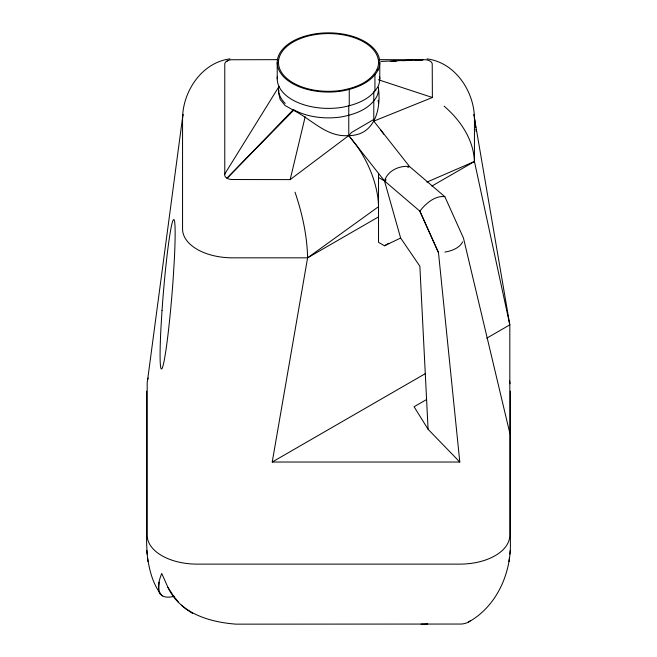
<?xml version="1.0" encoding="UTF-8"?>
<svg xmlns="http://www.w3.org/2000/svg" width="657" height="657" viewBox="0 0 657 657"><rect width="100%" height="100%" fill="white"/><g stroke="black" fill="none" stroke-linecap="round" stroke-linejoin="round"><path stroke-width="0.99" d="M468.581 622.007C496.363 606.633 511.089 573.733 510.399 542.781L510.399 391.145M378.522 216.884L307.599 257.831L232.57 257.831A50.022 28.875 0 0 1 182.556 228.948L182.556 118.186C182.868 91.2 201.945 62.423 230.016 58.875M470.56 620.52A12.426 7.17 0 0 1 461.419 624.043L235.945 624.15C209.476 622.113 180.026 613.441 167.946 587.374L161.729 573.462C156.563 585.872 155.717 601.007 174.228 596.285M509.84 554.097L510.267 550.303M509.011 561.538L509.43 557.785M159.076 582.25L158.748 590.602M147.611 379.869L182.983 114.417A50.022 28.875 0 0 0 182.556 118.186M378.522 88.999C381.15 109.85 374.252 135.687 348.768 135.564C327.03 137.543 312.231 119.886 294.508 110.852L294.122 110.631M378.522 177.489L384.493 180.938L419.864 211.16L438.465 252.518L459.801 462.027L272.228 462.027L307.599 257.831C307.123 235.444 302.228 213.328 295.018 192.197M278.905 90.461L278.478 92.415L280.186 99.56L285.179 105.572L292.365 109.62M277.903 59.656L231.543 59.746A7.859 4.533 0 0 0 227.79 60.649L226.337 61.487A7.859 4.533 0 0 0 224.776 63.655L224.776 175.608A7.859 4.533 0 0 0 231.543 179.517L290.172 179.607L305.201 116.683M509.816 433.152L463.464 238.056L444.871 196.722L409.5 166.5C399.275 165.367 387.745 170.639 384.493 180.938L400.63 238.031L419.864 266.192L428.093 429.284L459.801 462.027M224.62 174.22L279.11 86.354M290.172 179.607L348.768 135.564L351.487 132.5L373.652 119.541L373.784 121.126L409.5 166.5L407.833 167.461M292.973 110.031L227.01 178.228L293.556 110.343M307.599 257.831L378.522 206.676A75.415 43.543 60 0 0 357.038 146.174L348.768 135.564L348.768 105.958M226.337 61.487L227.79 60.649M386.16 179.977L384.493 180.938L348.768 135.564M431.895 186.071L474.444 161.499L474.444 118.186C474.132 91.2 455.055 62.423 426.984 58.875M378.522 173.349L378.522 242.318L384.493 245.767L388.804 243.279M272.228 462.027L425.596 373.48M486.763 338.166L509.816 324.862L474.444 118.186A50.022 28.875 0 0 0 474.017 114.417L475.783 127.639M426.294 399.694L414.074 406.749L428.093 429.284M384.493 245.767L400.63 238.031M426.853 182.129L474.444 161.499C473.582 139.547 460.343 120.026 444.075 106.138M379.097 59.656L425.457 59.746A7.859 4.533 0 0 1 432.224 63.655L432.38 97.507L373.784 121.126L373.784 91.52M420.012 60.132L423.051 59.656L381.076 61.429M438.408 252.526L419.864 211.16A32.398 18.708 -60 0 1 444.871 196.722M390.348 61.429L396.483 61.093M402.618 60.764L411.808 60.263M414.879 60.099L423.051 59.656M378.317 79.719L432.38 97.507M192.616 613.449L186.103 609.138L181.463 605.163M147.57 557.785C149.55 571.196 153.336 585.625 162.336 595.973M178.277 601.878L173.776 596.326L167.946 587.374M380.805 130.045L382.046 131.737A75.415 43.543 60 0 1 383.688 134.151M159.208 592.318L160.259 594.224M385.429 178.581L385.659 179.394M474.444 161.499L509.816 324.862L509.816 535.25A50.022 28.875 0 0 1 459.801 564.125L197.199 564.125A50.022 28.875 0 0 1 147.184 535.25L147.184 383.639A50.022 28.875 0 0 1 148.145 378.005M475.939 129.372L476.21 131.408M509.545 381.61L509.816 383.639A50.022 28.875 0 0 0 509.577 380.814M378.153 100.258L378.522 103.133M146.601 391.145L146.601 542.781L147.16 554.097M146.733 550.303L147.989 561.538M379.779 62.456L379.779 78.791M374.933 74.438L374.933 90.773M349.253 89.262L349.253 105.605M277.221 62.456L277.221 78.791M462.635 241.809A24.933 14.397 0 0 1 444.904 252.05M277.328 76.861A51.279 29.606 0 0 0 341.771 107.387C355.642 104.816 370.778 99.494 378.03 86.453A51.279 29.606 0 0 0 379.672 76.861M427.748 623.895A51.246 29.59 0 0 1 421.055 624.15M293.129 109.423A50.022 28.875 0 0 0 341.443 116.897C354.977 114.392 369.735 109.193 376.814 96.472A50.022 28.875 0 0 0 378.416 87.118M285.179 103.445A50.022 28.875 0 0 1 278.584 87.118M162.033 310.375L160.908 328.73A75.029 4.353 -85.3 0 0 163.33 364.545A75.029 4.353 -85.3 0 0 173.21 278.141L174.327 259.794A75.029 4.353 -85.3 0 0 171.904 223.971A75.029 4.353 -85.3 0 0 162.033 310.375M376.814 69.929C369.735 82.642 354.977 87.841 341.443 90.346A50.022 28.875 0 0 1 278.675 64.969A50.022 28.875 0 0 1 332.861 33.688A50.022 28.875 0 0 1 376.814 69.929M378.03 70.118C370.778 83.152 355.642 88.481 341.771 91.052A51.279 29.606 0 0 1 277.418 65.035A51.279 29.606 0 0 1 332.968 32.965A51.279 29.606 0 0 1 378.03 70.118"/></g></svg>
